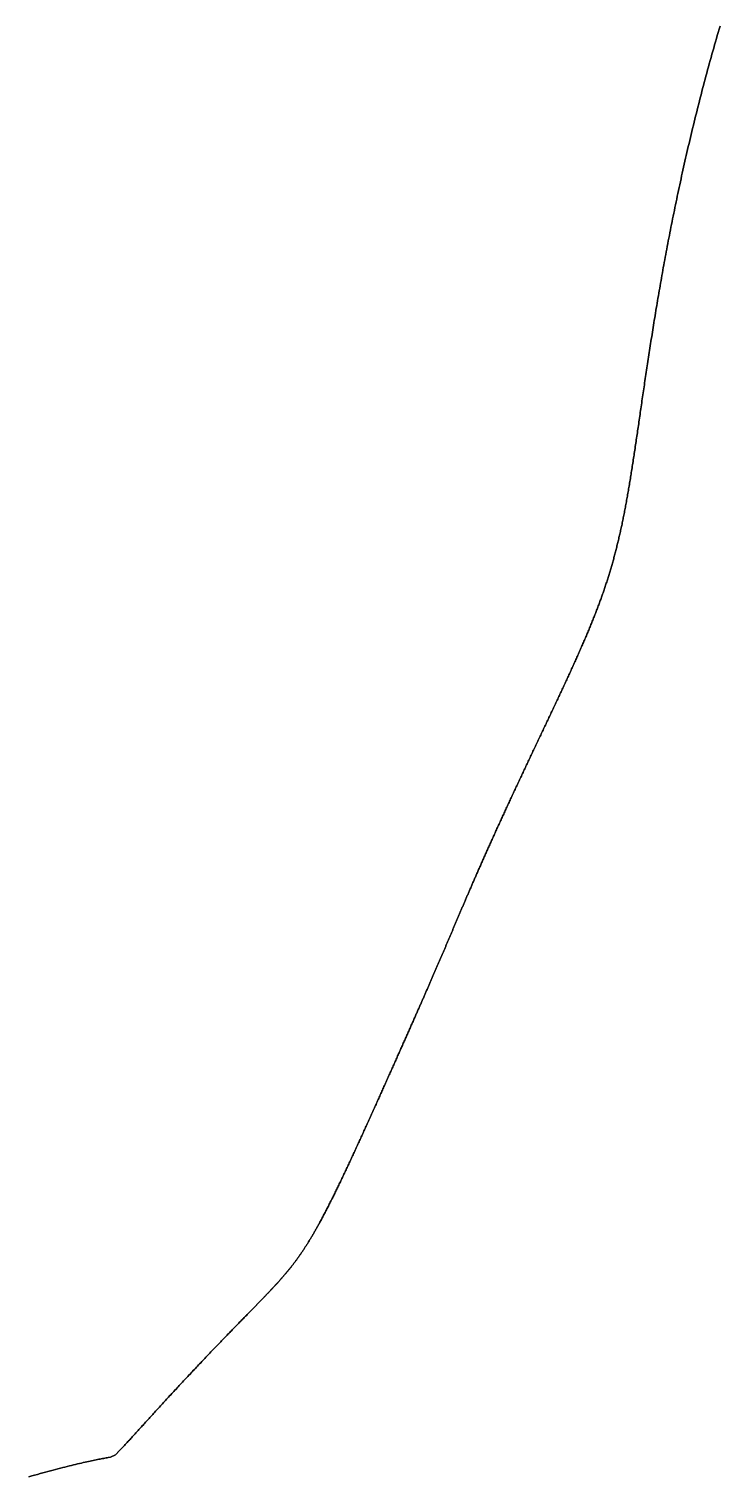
# Model space of a CAD drawing. Header units: inches. Extents: x 130170 to 284068, y 377793 to 804530.
# Drawn here: x 249761.3 to 249802, y 750362.9 to 750448.1 of the extents above; entities that cross this region are included whole.
import ezdxf

# ---------------------------------------------------------------- set-up
doc = ezdxf.new("R2010")
doc.units = ezdxf.units.IN
doc.header["$MEASUREMENT"] = 0
doc.layers.add('muni_il', color=7, linetype='Continuous')

msp = doc.modelspace()

# ---------------------------------------------------------------- linework, layer by layer
at = {"layer": 'muni_il'}
for points in [[(249801.974, 750448.23), (249801.919, 750448.045), (249801.865, 750447.859), (249801.811, 750447.674), (249801.758, 750447.489), (249801.704, 750447.304), (249801.652, 750447.119), (249801.599, 750446.935), (249801.547, 750446.75), (249801.495, 750446.566), (249801.444, 750446.382), (249801.393, 750446.197), (249801.342, 750446.014), (249801.292, 750445.83), (249801.242, 750445.647), (249801.192, 750445.463), (249801.143, 750445.28), (249801.094, 750445.097), (249801.046, 750444.915), (249800.997, 750444.732), (249800.95, 750444.55), (249800.902, 750444.368), (249800.855, 750444.187), (249800.808, 750444.005), (249800.762, 750443.824), (249800.716, 750443.643), (249800.67, 750443.463), (249800.625, 750443.282), (249800.579, 750443.102), (249800.535, 750442.923), (249800.491, 750442.743), (249800.447, 750442.564), (249800.403, 750442.386), (249800.36, 750442.207), (249800.317, 750442.029), (249800.274, 750441.852), (249800.232, 750441.674), (249800.19, 750441.497), (249800.148, 750441.321), (249800.107, 750441.144), (249800.066, 750440.968), (249800.026, 750440.793), (249799.985, 750440.618), (249799.946, 750440.443), (249799.906, 750440.269), (249799.867, 750440.095), (249799.828, 750439.922), (249799.789, 750439.749), (249799.751, 750439.576), (249799.713, 750439.404), (249799.676, 750439.232), (249799.638, 750439.061), (249799.601, 750438.891), (249799.565, 750438.72), (249799.529, 750438.55), (249799.493, 750438.381), (249799.457, 750438.212), (249799.422, 750438.044), (249799.387, 750437.876), (249799.352, 750437.709), (249799.318, 750437.542), (249799.284, 750437.375), (249799.25, 750437.21), (249799.216, 750437.044), (249799.183, 750436.879), (249799.15, 750436.715), (249799.118, 750436.551), (249799.086, 750436.388), (249799.054, 750436.225), (249799.022, 750436.063), (249798.991, 750435.902), (249798.959, 750435.741), (249798.929, 750435.58), (249798.898, 750435.42), (249798.868, 750435.261), (249798.838, 750435.102), (249798.808, 750434.944), (249798.779, 750434.787), (249798.75, 750434.63), (249798.721, 750434.473), (249798.692, 750434.318), (249798.664, 750434.162), (249798.636, 750434.008), (249798.608, 750433.854), (249798.581, 750433.701), (249798.554, 750433.548), (249798.526, 750433.396), (249798.5, 750433.244), (249798.473, 750433.093), (249798.447, 750432.943), (249798.421, 750432.794), (249798.395, 750432.645), (249798.37, 750432.496), (249798.345, 750432.349), (249798.32, 750432.202), (249798.295, 750432.055), (249798.27, 750431.91), (249798.246, 750431.765), (249798.222, 750431.62), (249798.198, 750431.476), (249798.174, 750431.333), (249798.151, 750431.191), (249798.128, 750431.049), (249798.105, 750430.908), (249798.082, 750430.767), (249798.059, 750430.627), (249798.037, 750430.488), (249798.015, 750430.35), (249797.993, 750430.212), (249797.971, 750430.075), (249797.95, 750429.939), (249797.928, 750429.803), (249797.907, 750429.668), (249797.886, 750429.533), (249797.865, 750429.399), (249797.845, 750429.266), (249797.824, 750429.134), (249797.804, 750429.002), (249797.784, 750428.871), (249797.764, 750428.741), (249797.744, 750428.611), (249797.724, 750428.482), (249797.705, 750428.354), (249797.686, 750428.226), (249797.667, 750428.1), (249797.648, 750427.973), (249797.629, 750427.848), (249797.61, 750427.723), (249797.592, 750427.599), (249797.574, 750427.475), (249797.555, 750427.352), (249797.537, 750427.23), (249797.519, 750427.109), (249797.502, 750426.988), (249797.484, 750426.867), (249797.466, 750426.748), (249797.449, 750426.629), (249797.432, 750426.511), (249797.414, 750426.394), (249797.397, 750426.277), (249797.38, 750426.161), (249797.364, 750426.045), (249797.347, 750425.93), (249797.33, 750425.816), (249797.314, 750425.703), (249797.297, 750425.59), (249797.281, 750425.478), (249797.265, 750425.366), (249797.249, 750425.255), (249797.233, 750425.145), (249797.217, 750425.036), (249797.201, 750424.927), (249797.185, 750424.818), (249797.17, 750424.711), (249797.154, 750424.604), (249797.138, 750424.498), (249797.123, 750424.392), (249797.108, 750424.287), (249797.092, 750424.182), (249797.077, 750424.078), (249797.062, 750423.975), (249797.047, 750423.873), (249797.032, 750423.771), (249797.016, 750423.669), (249797.002, 750423.568), (249796.986, 750423.468), (249796.972, 750423.369), (249796.957, 750423.27), (249796.942, 750423.171), (249796.927, 750423.073), (249796.912, 750422.976), (249796.898, 750422.88), (249796.883, 750422.784), (249796.869, 750422.688), (249796.854, 750422.593), (249796.839, 750422.499), (249796.825, 750422.405), (249796.81, 750422.312), (249796.796, 750422.219), (249796.781, 750422.127), (249796.767, 750422.035), (249796.752, 750421.944), (249796.738, 750421.854), (249796.723, 750421.764), (249796.709, 750421.674), (249796.695, 750421.585), (249796.68, 750421.497), (249796.666, 750421.409), (249796.651, 750421.322), (249796.637, 750421.235), (249796.622, 750421.148), (249796.608, 750421.062), (249796.593, 750420.977), (249796.579, 750420.892), (249796.564, 750420.808), (249796.55, 750420.724), (249796.535, 750420.64), (249796.52, 750420.557), (249796.506, 750420.474), (249796.491, 750420.392), (249796.476, 750420.311), (249796.462, 750420.229), (249796.447, 750420.148), (249796.432, 750420.068), (249796.417, 750419.988), (249796.402, 750419.909), (249796.387, 750419.829), (249796.372, 750419.751), (249796.357, 750419.672), (249796.342, 750419.595), (249796.327, 750419.517), (249796.312, 750419.44), (249796.297, 750419.363), (249796.281, 750419.287), (249796.266, 750419.211), (249796.251, 750419.135), (249796.235, 750419.06), (249796.22, 750418.985), (249796.204, 750418.91), (249796.188, 750418.836), (249796.172, 750418.762), (249796.157, 750418.688), (249796.141, 750418.615), (249796.125, 750418.542), (249796.109, 750418.47), (249796.093, 750418.397), (249796.076, 750418.325), (249796.06, 750418.254), (249796.044, 750418.182), (249796.027, 750418.111), (249796.011, 750418.04), (249795.994, 750417.97), (249795.977, 750417.899), (249795.96, 750417.829), (249795.943, 750417.759), (249795.926, 750417.69), (249795.909, 750417.621), (249795.892, 750417.552), (249795.875, 750417.483), (249795.857, 750417.414), (249795.84, 750417.346), (249795.822, 750417.278), (249795.804, 750417.209), (249795.787, 750417.142), (249795.769, 750417.074), (249795.751, 750417.007), (249795.732, 750416.94), (249795.714, 750416.873), (249795.696, 750416.806), (249795.677, 750416.739), (249795.659, 750416.673), (249795.64, 750416.606), (249795.621, 750416.54), (249795.602, 750416.474), (249795.583, 750416.408), (249795.564, 750416.343), (249795.544, 750416.277), (249795.525, 750416.212), (249795.505, 750416.146), (249795.486, 750416.081), (249795.466, 750416.016), (249795.446, 750415.951), (249795.426, 750415.886), (249795.406, 750415.821), (249795.385, 750415.756), (249795.365, 750415.692), (249795.344, 750415.627), (249795.323, 750415.563), (249795.302, 750415.498), (249795.281, 750415.434), (249795.26, 750415.37), (249795.239, 750415.305), (249795.218, 750415.241), (249795.196, 750415.177), (249795.174, 750415.113), (249795.152, 750415.049), (249795.13, 750414.985), (249795.108, 750414.921), (249795.086, 750414.857), (249795.064, 750414.793), (249795.041, 750414.729), (249795.018, 750414.665), (249794.996, 750414.601), (249794.973, 750414.537), (249794.95, 750414.473), (249794.926, 750414.409), (249794.903, 750414.346), (249794.879, 750414.282), (249794.856, 750414.218), (249794.832, 750414.154), (249794.808, 750414.09), (249794.784, 750414.026), (249794.759, 750413.962), (249794.735, 750413.897), (249794.71, 750413.833), (249794.686, 750413.769), (249794.661, 750413.705), (249794.636, 750413.641), (249794.611, 750413.576), (249794.585, 750413.512), (249794.56, 750413.447), (249794.534, 750413.383), (249794.509, 750413.318), (249794.483, 750413.253), (249794.457, 750413.189), (249794.43, 750413.124), (249794.404, 750413.059), (249794.378, 750412.994), (249794.351, 750412.929), (249794.324, 750412.864), (249794.298, 750412.799), (249794.27, 750412.733), (249794.243, 750412.668), (249794.216, 750412.603), (249794.189, 750412.537), (249794.161, 750412.471), (249794.133, 750412.405), (249794.105, 750412.34), (249794.077, 750412.274), (249794.049, 750412.207), (249794.021, 750412.141), (249793.992, 750412.075), (249793.964, 750412.009), (249793.935, 750411.942), (249793.906, 750411.875), (249793.877, 750411.808), (249793.848, 750411.742), (249793.819, 750411.675), (249793.79, 750411.607), (249793.76, 750411.54), (249793.73, 750411.473), (249793.701, 750411.405), (249793.671, 750411.338), (249793.641, 750411.27), (249793.611, 750411.202), (249793.58, 750411.134), (249793.55, 750411.066), (249793.519, 750410.998), (249793.489, 750410.93), (249793.458, 750410.861), (249793.427, 750410.793), (249793.396, 750410.724), (249793.365, 750410.655), (249793.334, 750410.586), (249793.302, 750410.517), (249793.271, 750410.448), (249793.239, 750410.379), (249793.208, 750410.309), (249793.176, 750410.24), (249793.144, 750410.17), (249793.112, 750410.1), (249793.08, 750410.03), (249793.048, 750409.96), (249793.015, 750409.89), (249792.983, 750409.82), (249792.951, 750409.749), (249792.918, 750409.679), (249792.885, 750409.608), (249792.853, 750409.537), (249792.82, 750409.466), (249792.787, 750409.396), (249792.754, 750409.325), (249792.72, 750409.253), (249792.687, 750409.182), (249792.654, 750409.111), (249792.621, 750409.039), (249792.587, 750408.967), (249792.554, 750408.896), (249792.52, 750408.824), (249792.486, 750408.752), (249792.453, 750408.68), (249792.419, 750408.608), (249792.385, 750408.536), (249792.351, 750408.464), (249792.317, 750408.391), (249792.283, 750408.319), (249792.249, 750408.247), (249792.215, 750408.174), (249792.181, 750408.101), (249792.146, 750408.029), (249792.112, 750407.956), (249792.078, 750407.883), (249792.043, 750407.81), (249792.009, 750407.737), (249791.974, 750407.664), (249791.94, 750407.591), (249791.905, 750407.518), (249791.871, 750407.445), (249791.836, 750407.371), (249791.801, 750407.298), (249791.767, 750407.225), (249791.732, 750407.151), (249791.697, 750407.078), (249791.662, 750407.004), (249791.628, 750406.931), (249791.593, 750406.857), (249791.558, 750406.784), (249791.523, 750406.71), (249791.488, 750406.637), (249791.453, 750406.563), (249791.419, 750406.49), (249791.384, 750406.416), (249791.349, 750406.342), (249791.314, 750406.269), (249791.279, 750406.195), (249791.244, 750406.122), (249791.21, 750406.048), (249791.175, 750405.974), (249791.14, 750405.901), (249791.105, 750405.827), (249791.07, 750405.754), (249791.036, 750405.68), (249791.001, 750405.607), (249790.966, 750405.533), (249790.931, 750405.46), (249790.897, 750405.386), (249790.862, 750405.313), (249790.827, 750405.24), (249790.793, 750405.167), (249790.758, 750405.094), (249790.724, 750405.02), (249790.689, 750404.947), (249790.655, 750404.874), (249790.621, 750404.801), (249790.586, 750404.728), (249790.552, 750404.656), (249790.518, 750404.583), (249790.484, 750404.51), (249790.449, 750404.438), (249790.415, 750404.365), (249790.381, 750404.293), (249790.347, 750404.221), (249790.313, 750404.148), (249790.28, 750404.076), (249790.246, 750404.004), (249790.212, 750403.933), (249790.178, 750403.861), (249790.145, 750403.789), (249790.111, 750403.718), (249790.078, 750403.646), (249790.045, 750403.575), (249790.011, 750403.504), (249789.978, 750403.433), (249789.945, 750403.362), (249789.912, 750403.291), (249789.879, 750403.22), (249789.846, 750403.15), (249789.813, 750403.079), (249789.781, 750403.009), (249789.748, 750402.939), (249789.716, 750402.869), (249789.683, 750402.799), (249789.651, 750402.729), (249789.619, 750402.66), (249789.586, 750402.591), (249789.554, 750402.522), (249789.523, 750402.453), (249789.491, 750402.384), (249789.459, 750402.315), (249789.427, 750402.247), (249789.396, 750402.178), (249789.364, 750402.11), (249789.333, 750402.042), (249789.302, 750401.975), (249789.271, 750401.907), (249789.24, 750401.84), (249789.209, 750401.772), (249789.178, 750401.705), (249789.147, 750401.639), (249789.117, 750401.572), (249789.086, 750401.506), (249789.056, 750401.439), (249789.026, 750401.373), (249788.996, 750401.308), (249788.966, 750401.242), (249788.936, 750401.177), (249788.906, 750401.111), (249788.877, 750401.046), (249788.847, 750400.981), (249788.818, 750400.917), (249788.788, 750400.853), (249788.759, 750400.788), (249788.73, 750400.724), (249788.701, 750400.661), (249788.673, 750400.597), (249788.644, 750400.534), (249788.615, 750400.471), (249788.587, 750400.408), (249788.559, 750400.345), (249788.531, 750400.283), (249788.502, 750400.221), (249788.475, 750400.159), (249788.447, 750400.097), (249788.419, 750400.035), (249788.392, 750399.974), (249788.364, 750399.913), (249788.337, 750399.852), (249788.31, 750399.791), (249788.283, 750399.731), (249788.256, 750399.671), (249788.229, 750399.611), (249788.202, 750399.551), (249788.176, 750399.491), (249788.149, 750399.432), (249788.123, 750399.373), (249788.097, 750399.314), (249788.071, 750399.256), (249788.045, 750399.197), (249788.019, 750399.139), (249787.993, 750399.081), (249787.968, 750399.023), (249787.942, 750398.966), (249787.917, 750398.908), (249787.892, 750398.851), (249787.867, 750398.795), (249787.842, 750398.738), (249787.817, 750398.682), (249787.792, 750398.625), (249787.767, 750398.569), (249787.743, 750398.514), (249787.719, 750398.458), (249787.694, 750398.403), (249787.67, 750398.348), (249787.646, 750398.293), (249787.622, 750398.238), (249787.598, 750398.184), (249787.575, 750398.129), (249787.551, 750398.075), (249787.528, 750398.022), (249787.504, 750397.968), (249787.481, 750397.915), (249787.458, 750397.861), (249787.435, 750397.808), (249787.412, 750397.755), (249787.389, 750397.703), (249787.366, 750397.65), (249787.343, 750397.598), (249787.321, 750397.546), (249787.298, 750397.494), (249787.276, 750397.443), (249787.254, 750397.391), (249787.232, 750397.34), (249787.21, 750397.289), (249787.188, 750397.238), (249787.166, 750397.187), (249787.144, 750397.137), (249787.122, 750397.087), (249787.101, 750397.036), (249787.079, 750396.986), (249787.058, 750396.937), (249787.037, 750396.887), (249787.015, 750396.838), (249786.994, 750396.788), (249786.973, 750396.739), (249786.952, 750396.69), (249786.931, 750396.641), (249786.91, 750396.593), (249786.89, 750396.544), (249786.869, 750396.496), (249786.848, 750396.448), (249786.828, 750396.4), (249786.807, 750396.352), (249786.787, 750396.304), (249786.767, 750396.256), (249786.747, 750396.209), (249786.726, 750396.162), (249786.706, 750396.114), (249786.686, 750396.067), (249786.666, 750396.02), (249786.646, 750395.974), (249786.626, 750395.927), (249786.607, 750395.88), (249786.587, 750395.834), (249786.567, 750395.788), (249786.548, 750395.741), (249786.528, 750395.695), (249786.508, 750395.65), (249786.489, 750395.604), (249786.469, 750395.558), (249786.45, 750395.512), (249786.431, 750395.467), (249786.411, 750395.421), (249786.392, 750395.376), (249786.373, 750395.33), (249786.354, 750395.285), (249786.335, 750395.24), (249786.315, 750395.195), (249786.296, 750395.15), (249786.277, 750395.105), (249786.258, 750395.061), (249786.239, 750395.016), (249786.22, 750394.971), (249786.202, 750394.927), (249786.183, 750394.882), (249786.164, 750394.838), (249786.145, 750394.793), (249786.126, 750394.749), (249786.107, 750394.705), (249786.089, 750394.66), (249786.07, 750394.616), (249786.051, 750394.572), (249786.032, 750394.528), (249786.014, 750394.484), (249785.995, 750394.44), (249785.976, 750394.396), (249785.957, 750394.352), (249785.939, 750394.308), (249785.92, 750394.264), (249785.901, 750394.22), (249785.883, 750394.176), (249785.864, 750394.132), (249785.845, 750394.088), (249785.827, 750394.044), (249785.808, 750394), (249785.789, 750393.956), (249785.77, 750393.913), (249785.752, 750393.869), (249785.733, 750393.825), (249785.714, 750393.781), (249785.696, 750393.737), (249785.677, 750393.693), (249785.658, 750393.649), (249785.639, 750393.605), (249785.62, 750393.561), (249785.601, 750393.517), (249785.583, 750393.473), (249785.564, 750393.429), (249785.545, 750393.385), (249785.526, 750393.34), (249785.507, 750393.296), (249785.488, 750393.252), (249785.469, 750393.207), (249785.45, 750393.163), (249785.431, 750393.119), (249785.412, 750393.074), (249785.392, 750393.03), (249785.373, 750392.985), (249785.354, 750392.94), (249785.334, 750392.895), (249785.315, 750392.85), (249785.296, 750392.805), (249785.276, 750392.76), (249785.257, 750392.715), (249785.237, 750392.67), (249785.218, 750392.625), (249785.198, 750392.579), (249785.179, 750392.534), (249785.159, 750392.488), (249785.139, 750392.443), (249785.119, 750392.397), (249785.099, 750392.351), (249785.079, 750392.305), (249785.059, 750392.259), (249785.039, 750392.212), (249785.019, 750392.166), (249784.999, 750392.119), (249784.979, 750392.073), (249784.958, 750392.026), (249784.938, 750391.979), (249784.917, 750391.932), (249784.897, 750391.885), (249784.876, 750391.837), (249784.855, 750391.79), (249784.835, 750391.742), (249784.814, 750391.694), (249784.793, 750391.647), (249784.772, 750391.599), (249784.751, 750391.55), (249784.73, 750391.502), (249784.708, 750391.453), (249784.687, 750391.405), (249784.666, 750391.356), (249784.644, 750391.307), (249784.622, 750391.257), (249784.601, 750391.208), (249784.579, 750391.158), (249784.557, 750391.109), (249784.535, 750391.058), (249784.513, 750391.008), (249784.491, 750390.958), (249784.469, 750390.908), (249784.446, 750390.857), (249784.424, 750390.806), (249784.402, 750390.755), (249784.379, 750390.703), (249784.356, 750390.652), (249784.334, 750390.6), (249784.311, 750390.548), (249784.288, 750390.496), (249784.264, 750390.444), (249784.241, 750390.391), (249784.218, 750390.338), (249784.195, 750390.285), (249784.171, 750390.232), (249784.148, 750390.179), (249784.124, 750390.125), (249784.1, 750390.071), (249784.076, 750390.017), (249784.052, 750389.963), (249784.028, 750389.908), (249784.004, 750389.853), (249783.979, 750389.798), (249783.955, 750389.743), (249783.93, 750389.688), (249783.906, 750389.632), (249783.881, 750389.576), (249783.856, 750389.52), (249783.831, 750389.463), (249783.806, 750389.407), (249783.781, 750389.35), (249783.755, 750389.293), (249783.73, 750389.235), (249783.704, 750389.178), (249783.679, 750389.12), (249783.653, 750389.062), (249783.627, 750389.003), (249783.601, 750388.945), (249783.575, 750388.886), (249783.548, 750388.827), (249783.522, 750388.768), (249783.496, 750388.708), (249783.469, 750388.648), (249783.442, 750388.589), (249783.416, 750388.528), (249783.389, 750388.468), (249783.362, 750388.407), (249783.335, 750388.346), (249783.307, 750388.285), (249783.28, 750388.223), (249783.253, 750388.162), (249783.225, 750388.1), (249783.197, 750388.038), (249783.169, 750387.975), (249783.142, 750387.913), (249783.114, 750387.85), (249783.086, 750387.787), (249783.057, 750387.723), (249783.029, 750387.66), (249783.001, 750387.596), (249782.972, 750387.532), (249782.944, 750387.468), (249782.915, 750387.403), (249782.886, 750387.339), (249782.857, 750387.274), (249782.828, 750387.209), (249782.799, 750387.143), (249782.77, 750387.078), (249782.74, 750387.012), (249782.711, 750386.946), (249782.681, 750386.88), (249782.652, 750386.814), (249782.622, 750386.747), (249782.592, 750386.681), (249782.562, 750386.614), (249782.532, 750386.547), (249782.502, 750386.479), (249782.472, 750386.412), (249782.442, 750386.344), (249782.412, 750386.276), (249782.381, 750386.208), (249782.351, 750386.14), (249782.32, 750386.072), (249782.29, 750386.003), (249782.259, 750385.935), (249782.228, 750385.866), (249782.197, 750385.797), (249782.166, 750385.728), (249782.135, 750385.659), (249782.104, 750385.589), (249782.073, 750385.52), (249782.042, 750385.45), (249782.011, 750385.38), (249781.979, 750385.31), (249781.948, 750385.24), (249781.917, 750385.17), (249781.885, 750385.1), (249781.853, 750385.03), (249781.822, 750384.959), (249781.79, 750384.889), (249781.758, 750384.818), (249781.727, 750384.747), (249781.695, 750384.677), (249781.663, 750384.606), (249781.631, 750384.535), (249781.599, 750384.464), (249781.567, 750384.393), (249781.535, 750384.322), (249781.503, 750384.251), (249781.471, 750384.18), (249781.439, 750384.108), (249781.407, 750384.037), (249781.375, 750383.966), (249781.343, 750383.895), (249781.31, 750383.824), (249781.278, 750383.752), (249781.246, 750383.681), (249781.214, 750383.61), (249781.181, 750383.539), (249781.149, 750383.467), (249781.117, 750383.396), (249781.085, 750383.325), (249781.052, 750383.254), (249781.02, 750383.183), (249780.988, 750383.112), (249780.956, 750383.041), (249780.923, 750382.97), (249780.891, 750382.899), (249780.859, 750382.829), (249780.827, 750382.758), (249780.794, 750382.687), (249780.762, 750382.617), (249780.73, 750382.546), (249780.698, 750382.476), (249780.666, 750382.406), (249780.633, 750382.336), (249780.601, 750382.266), (249780.569, 750382.196), (249780.537, 750382.126), (249780.505, 750382.057), (249780.473, 750381.987), (249780.441, 750381.918), (249780.409, 750381.849), (249780.377, 750381.78), (249780.346, 750381.711), (249780.314, 750381.643), (249780.282, 750381.574), (249780.25, 750381.506), (249780.219, 750381.438), (249780.187, 750381.37), (249780.156, 750381.303), (249780.124, 750381.235), (249780.093, 750381.168), (249780.061, 750381.101), (249780.03, 750381.034), (249779.999, 750380.967), (249779.967, 750380.901), (249779.936, 750380.835), (249779.905, 750380.769), (249779.874, 750380.704), (249779.843, 750380.638), (249779.812, 750380.573), (249779.782, 750380.508), (249779.751, 750380.444), (249779.72, 750380.379), (249779.69, 750380.315), (249779.659, 750380.252), (249779.629, 750380.188), (249779.598, 750380.125), (249779.568, 750380.062), (249779.538, 750380), (249779.508, 750379.937), (249779.478, 750379.875), (249779.448, 750379.814), (249779.418, 750379.752), (249779.388, 750379.691), (249779.358, 750379.63), (249779.329, 750379.57), (249779.299, 750379.51), (249779.27, 750379.45), (249779.24, 750379.391), (249779.211, 750379.332), (249779.182, 750379.273), (249779.153, 750379.214), (249779.124, 750379.156), (249779.095, 750379.098), (249779.066, 750379.041), (249779.038, 750378.984), (249779.009, 750378.927), (249778.98, 750378.871), (249778.952, 750378.815), (249778.924, 750378.759), (249778.895, 750378.704), (249778.867, 750378.649), (249778.839, 750378.594), (249778.811, 750378.54), (249778.783, 750378.486), (249778.756, 750378.433), (249778.728, 750378.379), (249778.7, 750378.327), (249778.673, 750378.274), (249778.645, 750378.222), (249778.618, 750378.17), (249778.591, 750378.119), (249778.564, 750378.068), (249778.537, 750378.018), (249778.51, 750377.967), (249778.483, 750377.917), (249778.456, 750377.868), (249778.429, 750377.819), (249778.403, 750377.77), (249778.376, 750377.721), (249778.35, 750377.673), (249778.324, 750377.626), (249778.297, 750377.578), (249778.271, 750377.531), (249778.245, 750377.485), (249778.219, 750377.438), (249778.193, 750377.392), (249778.167, 750377.347), (249778.141, 750377.302), (249778.116, 750377.257), (249778.09, 750377.212), (249778.065, 750377.168), (249778.039, 750377.124), (249778.014, 750377.081), (249777.989, 750377.037), (249777.963, 750376.994), (249777.938, 750376.952), (249777.913, 750376.91), (249777.888, 750376.868), (249777.863, 750376.826), (249777.838, 750376.785), (249777.813, 750376.744), (249777.788, 750376.704), (249777.764, 750376.663), (249777.739, 750376.623), (249777.714, 750376.584), (249777.69, 750376.544), (249777.665, 750376.505), (249777.641, 750376.467), (249777.616, 750376.428), (249777.592, 750376.39), (249777.568, 750376.352), (249777.543, 750376.315), (249777.519, 750376.277), (249777.495, 750376.24), (249777.471, 750376.203), (249777.447, 750376.167), (249777.422, 750376.131), (249777.398, 750376.095), (249777.374, 750376.059), (249777.35, 750376.023), (249777.326, 750375.988), (249777.302, 750375.953), (249777.278, 750375.918), (249777.254, 750375.884), (249777.23, 750375.85), (249777.207, 750375.815), (249777.183, 750375.782), (249777.159, 750375.748), (249777.135, 750375.714), (249777.111, 750375.681), (249777.087, 750375.648), (249777.063, 750375.615), (249777.039, 750375.583), (249777.015, 750375.55), (249776.991, 750375.518), (249776.968, 750375.486), (249776.944, 750375.454), (249776.92, 750375.422), (249776.896, 750375.39), (249776.872, 750375.359), (249776.848, 750375.327), (249776.824, 750375.296), (249776.799, 750375.265), (249776.775, 750375.234), (249776.751, 750375.203), (249776.727, 750375.173), (249776.703, 750375.142), (249776.678, 750375.112), (249776.654, 750375.081), (249776.63, 750375.051), (249776.605, 750375.021), (249776.581, 750374.991), (249776.556, 750374.961), (249776.532, 750374.931), (249776.507, 750374.901), (249776.482, 750374.871), (249776.457, 750374.841), (249776.432, 750374.812), (249776.407, 750374.782), (249776.382, 750374.752), (249776.357, 750374.723), (249776.332, 750374.693), (249776.307, 750374.664), (249776.281, 750374.634), (249776.256, 750374.605), (249776.23, 750374.575), (249776.204, 750374.546), (249776.178, 750374.516), (249776.152, 750374.487), (249776.126, 750374.457), (249776.1, 750374.428), (249776.074, 750374.398), (249776.047, 750374.368), (249776.02, 750374.339), (249775.994, 750374.309), (249775.967, 750374.279), (249775.94, 750374.249), (249775.912, 750374.219), (249775.885, 750374.189), (249775.857, 750374.159), (249775.83, 750374.129), (249775.802, 750374.099), (249775.774, 750374.068), (249775.746, 750374.038), (249775.717, 750374.008), (249775.689, 750373.977), (249775.66, 750373.946), (249775.631, 750373.915), (249775.602, 750373.884), (249775.572, 750373.853), (249775.543, 750373.821), (249775.513, 750373.79), (249775.483, 750373.758), (249775.453, 750373.726), (249775.423, 750373.694), (249775.392, 750373.662), (249775.361, 750373.63), (249775.33, 750373.597), (249775.298, 750373.564), (249775.267, 750373.531), (249775.235, 750373.498), (249775.203, 750373.464), (249775.171, 750373.431), (249775.138, 750373.397), (249775.105, 750373.363), (249775.072, 750373.328), (249775.038, 750373.293), (249775.004, 750373.258), (249774.97, 750373.223), (249774.936, 750373.188), (249774.901, 750373.152), (249774.866, 750373.116), (249774.831, 750373.08), (249774.795, 750373.043), (249774.759, 750373.006), (249774.723, 750372.969), (249774.687, 750372.931), (249774.65, 750372.893), (249774.612, 750372.855), (249774.575, 750372.816), (249774.537, 750372.777), (249774.499, 750372.738), (249774.46, 750372.698), (249774.421, 750372.658), (249774.382, 750372.618), (249774.342, 750372.577), (249774.302, 750372.536), (249774.261, 750372.495), (249774.221, 750372.453), (249774.179, 750372.41), (249774.138, 750372.368), (249774.096, 750372.325), (249774.053, 750372.281), (249774.01, 750372.237), (249773.967, 750372.193), (249773.924, 750372.148), (249773.88, 750372.103), (249773.835, 750372.057), (249773.79, 750372.011), (249773.745, 750371.965), (249773.699, 750371.918), (249773.653, 750371.87), (249773.607, 750371.823), (249773.56, 750371.774), (249773.513, 750371.725), (249773.465, 750371.676), (249773.417, 750371.626), (249773.368, 750371.576), (249773.319, 750371.526), (249773.269, 750371.475), (249773.219, 750371.423), (249773.169, 750371.371), (249773.118, 750371.319), (249773.067, 750371.266), (249773.015, 750371.212), (249772.963, 750371.158), (249772.911, 750371.104), (249772.858, 750371.049), (249772.805, 750370.994), (249772.751, 750370.938), (249772.697, 750370.882), (249772.642, 750370.825), (249772.587, 750370.768), (249772.532, 750370.711), (249772.476, 750370.652), (249772.42, 750370.594), (249772.363, 750370.535), (249772.306, 750370.476), (249772.249, 750370.416), (249772.191, 750370.356), (249772.133, 750370.295), (249772.075, 750370.234), (249772.016, 750370.172), (249771.957, 750370.11), (249771.898, 750370.048), (249771.838, 750369.985), (249771.778, 750369.922), (249771.717, 750369.859), (249771.657, 750369.795), (249771.596, 750369.731), (249771.535, 750369.666), (249771.473, 750369.602), (249771.411, 750369.536), (249771.349, 750369.471), (249771.287, 750369.405), (249771.225, 750369.339), (249771.162, 750369.273), (249771.099, 750369.207), (249771.037, 750369.14), (249770.973, 750369.073), (249770.91, 750369.006), (249770.847, 750368.939), (249770.783, 750368.871), (249770.72, 750368.804), (249770.656, 750368.736), (249770.593, 750368.668), (249770.529, 750368.6), (249770.465, 750368.532), (249770.402, 750368.464), (249770.338, 750368.396), (249770.274, 750368.328), (249770.211, 750368.259), (249770.147, 750368.191), (249770.084, 750368.123), (249770.02, 750368.055), (249769.957, 750367.987), (249769.894, 750367.919), (249769.831, 750367.852), (249769.769, 750367.784), (249769.706, 750367.717), (249769.644, 750367.65), (249769.582, 750367.583), (249769.52, 750367.516), (249769.459, 750367.449), (249769.398, 750367.383), (249769.337, 750367.317), (249769.277, 750367.252), (249769.217, 750367.187), (249769.157, 750367.122), (249769.098, 750367.057), (249769.039, 750366.993), (249768.981, 750366.929), (249768.923, 750366.866), (249768.865, 750366.803), (249768.808, 750366.741), (249768.752, 750366.679), (249768.696, 750366.617), (249768.64, 750366.557), (249768.585, 750366.496), (249768.53, 750366.436), (249768.476, 750366.377), (249768.423, 750366.318), (249768.37, 750366.26), (249768.318, 750366.202), (249768.266, 750366.145), (249768.214, 750366.088), (249768.164, 750366.032), (249768.114, 750365.977), (249768.064, 750365.922), (249768.015, 750365.868), (249767.966, 750365.814), (249767.918, 750365.761), (249767.87, 750365.708), (249767.823, 750365.656), (249767.777, 750365.605), (249767.731, 750365.554), (249767.685, 750365.504), (249767.64, 750365.454), (249767.595, 750365.404), (249767.551, 750365.355), (249767.507, 750365.307), (249767.464, 750365.259), (249767.421, 750365.212), (249767.378, 750365.165), (249767.336, 750365.118), (249767.294, 750365.072), (249767.252, 750365.027), (249767.211, 750364.981), (249767.17, 750364.936), (249767.129, 750364.892), (249767.088, 750364.848), (249767.048, 750364.804), (249767.008, 750364.76), (249766.968, 750364.717), (249766.928, 750364.674), (249766.888, 750364.632), (249766.849, 750364.59), (249766.81, 750364.548), (249766.771, 750364.507), (249766.732, 750364.466), (249766.694, 750364.425), (249766.656, 750364.385), (249766.618, 750364.346), (249766.581, 750364.307), (249766.543, 750364.269), (249766.507, 750364.231), (249766.471, 750364.194), (249766.435, 750364.158), (249766.4, 750364.123), (249766.097, 750363.981), (249765.969, 750363.958), (249765.904, 750363.946), (249765.839, 750363.934), (249765.772, 750363.921), (249765.704, 750363.908), (249765.634, 750363.895), (249765.562, 750363.881), (249765.488, 750363.866), (249765.412, 750363.851), (249765.333, 750363.835), (249765.252, 750363.819), (249765.168, 750363.801), (249765.082, 750363.783), (249764.992, 750363.764), (249764.9, 750363.744), (249764.804, 750363.723), (249764.706, 750363.702), (249764.604, 750363.679), (249764.5, 750363.655), (249764.392, 750363.631), (249764.281, 750363.605), (249764.168, 750363.578), (249764.051, 750363.55), (249763.931, 750363.522), (249763.808, 750363.492), (249763.683, 750363.461), (249763.554, 750363.43), (249763.422, 750363.397), (249763.288, 750363.363), (249763.151, 750363.328), (249763.011, 750363.292), (249762.868, 750363.255), (249762.722, 750363.217), (249762.574, 750363.178), (249762.424, 750363.138), (249762.271, 750363.097), (249762.115, 750363.054), (249761.957, 750363.011), (249761.797, 750362.967), (249761.635, 750362.922), (249761.47, 750362.875), (249761.303, 750362.828)], [(249761.303, 750362.828), (249761.47, 750362.875), (249761.635, 750362.922), (249761.797, 750362.967), (249761.957, 750363.011), (249762.115, 750363.054), (249762.271, 750363.097), (249762.424, 750363.138), (249762.574, 750363.178), (249762.722, 750363.217), (249762.868, 750363.255), (249763.011, 750363.292), (249763.151, 750363.328), (249763.288, 750363.363), (249763.422, 750363.397), (249763.554, 750363.43), (249763.683, 750363.461), (249763.808, 750363.492), (249763.931, 750363.522), (249764.051, 750363.55), (249764.168, 750363.578), (249764.281, 750363.605), (249764.392, 750363.631), (249764.5, 750363.655), (249764.604, 750363.679), (249764.706, 750363.702), (249764.804, 750363.723), (249764.9, 750363.744), (249764.992, 750363.764), (249765.082, 750363.783), (249765.168, 750363.801), (249765.252, 750363.819), (249765.333, 750363.835), (249765.412, 750363.851), (249765.488, 750363.866), (249765.562, 750363.881), (249765.634, 750363.895), (249765.704, 750363.908), (249765.772, 750363.921), (249765.839, 750363.934), (249765.904, 750363.946), (249765.969, 750363.958), (249766.097, 750363.981), (249766.4, 750364.123), (249766.435, 750364.158), (249766.471, 750364.194), (249766.507, 750364.231), (249766.543, 750364.269), (249766.581, 750364.307), (249766.618, 750364.346), (249766.656, 750364.385), (249766.694, 750364.425), (249766.732, 750364.466), (249766.771, 750364.507), (249766.81, 750364.548), (249766.849, 750364.59), (249766.888, 750364.632), (249766.928, 750364.674), (249766.968, 750364.717), (249767.008, 750364.76), (249767.048, 750364.804), (249767.088, 750364.848), (249767.129, 750364.892), (249767.17, 750364.936), (249767.211, 750364.981), (249767.252, 750365.027), (249767.294, 750365.072), (249767.336, 750365.118), (249767.378, 750365.165), (249767.421, 750365.212), (249767.464, 750365.259), (249767.507, 750365.307), (249767.551, 750365.355), (249767.595, 750365.404), (249767.64, 750365.454), (249767.685, 750365.504), (249767.731, 750365.554), (249767.777, 750365.605), (249767.823, 750365.656), (249767.87, 750365.708), (249767.918, 750365.761), (249767.966, 750365.814), (249768.015, 750365.868), (249768.064, 750365.922), (249768.114, 750365.977), (249768.164, 750366.032), (249768.214, 750366.088), (249768.266, 750366.145), (249768.318, 750366.202), (249768.37, 750366.26), (249768.423, 750366.318), (249768.476, 750366.377), (249768.53, 750366.436), (249768.585, 750366.496), (249768.64, 750366.557), (249768.696, 750366.617), (249768.752, 750366.679), (249768.808, 750366.741), (249768.865, 750366.803), (249768.923, 750366.866), (249768.981, 750366.929), (249769.039, 750366.993), (249769.098, 750367.057), (249769.157, 750367.122), (249769.217, 750367.187), (249769.277, 750367.252), (249769.337, 750367.317), (249769.398, 750367.383), (249769.459, 750367.449), (249769.52, 750367.516), (249769.582, 750367.583), (249769.644, 750367.65), (249769.706, 750367.717), (249769.769, 750367.784), (249769.831, 750367.852), (249769.894, 750367.919), (249769.957, 750367.987), (249770.02, 750368.055), (249770.084, 750368.123), (249770.147, 750368.191), (249770.211, 750368.259), (249770.274, 750368.328), (249770.338, 750368.396), (249770.402, 750368.464), (249770.465, 750368.532), (249770.529, 750368.6), (249770.593, 750368.668), (249770.656, 750368.736), (249770.72, 750368.804), (249770.783, 750368.871), (249770.847, 750368.939), (249770.91, 750369.006), (249770.973, 750369.073), (249771.037, 750369.14), (249771.099, 750369.207), (249771.162, 750369.273), (249771.225, 750369.339), (249771.287, 750369.405), (249771.349, 750369.471), (249771.411, 750369.536), (249771.473, 750369.602), (249771.535, 750369.666), (249771.596, 750369.731), (249771.657, 750369.795), (249771.717, 750369.859), (249771.778, 750369.922), (249771.838, 750369.985), (249771.898, 750370.048), (249771.957, 750370.11), (249772.016, 750370.172), (249772.075, 750370.234), (249772.133, 750370.295), (249772.191, 750370.356), (249772.249, 750370.416), (249772.306, 750370.476), (249772.363, 750370.535), (249772.42, 750370.594), (249772.476, 750370.652), (249772.532, 750370.711), (249772.587, 750370.768), (249772.642, 750370.825), (249772.697, 750370.882), (249772.751, 750370.938), (249772.805, 750370.994), (249772.858, 750371.049), (249772.911, 750371.104), (249772.963, 750371.158), (249773.015, 750371.212), (249773.067, 750371.266), (249773.118, 750371.319), (249773.169, 750371.371), (249773.219, 750371.423), (249773.269, 750371.475), (249773.319, 750371.526), (249773.368, 750371.576), (249773.417, 750371.626), (249773.465, 750371.676), (249773.513, 750371.725), (249773.56, 750371.774), (249773.607, 750371.823), (249773.653, 750371.87), (249773.699, 750371.918), (249773.745, 750371.965), (249773.79, 750372.011), (249773.835, 750372.057), (249773.88, 750372.103), (249773.924, 750372.148), (249773.967, 750372.193), (249774.01, 750372.237), (249774.053, 750372.281), (249774.096, 750372.325), (249774.138, 750372.368), (249774.179, 750372.41), (249774.221, 750372.453), (249774.261, 750372.495), (249774.302, 750372.536), (249774.342, 750372.577), (249774.382, 750372.618), (249774.421, 750372.658), (249774.46, 750372.698), (249774.499, 750372.738), (249774.537, 750372.777), (249774.575, 750372.816), (249774.612, 750372.855), (249774.65, 750372.893), (249774.687, 750372.931), (249774.723, 750372.969), (249774.759, 750373.006), (249774.795, 750373.043), (249774.831, 750373.08), (249774.866, 750373.116), (249774.901, 750373.152), (249774.936, 750373.188), (249774.97, 750373.223), (249775.004, 750373.258), (249775.038, 750373.293), (249775.072, 750373.328), (249775.105, 750373.363), (249775.138, 750373.397), (249775.171, 750373.431), (249775.203, 750373.464), (249775.235, 750373.498), (249775.267, 750373.531), (249775.298, 750373.564), (249775.33, 750373.597), (249775.361, 750373.63), (249775.392, 750373.662), (249775.423, 750373.694), (249775.453, 750373.726), (249775.483, 750373.758), (249775.513, 750373.79), (249775.543, 750373.821), (249775.572, 750373.853), (249775.602, 750373.884), (249775.631, 750373.915), (249775.66, 750373.946), (249775.689, 750373.977), (249775.717, 750374.008), (249775.746, 750374.038), (249775.774, 750374.068), (249775.802, 750374.099), (249775.83, 750374.129), (249775.857, 750374.159), (249775.885, 750374.189), (249775.912, 750374.219), (249775.94, 750374.249), (249775.967, 750374.279), (249775.994, 750374.309), (249776.02, 750374.339), (249776.047, 750374.368), (249776.074, 750374.398), (249776.1, 750374.428), (249776.126, 750374.457), (249776.152, 750374.487), (249776.178, 750374.516), (249776.204, 750374.546), (249776.23, 750374.575), (249776.256, 750374.605), (249776.281, 750374.634), (249776.307, 750374.664), (249776.332, 750374.693), (249776.357, 750374.723), (249776.382, 750374.752), (249776.407, 750374.782), (249776.432, 750374.812), (249776.457, 750374.841), (249776.482, 750374.871), (249776.507, 750374.901), (249776.532, 750374.931), (249776.556, 750374.961), (249776.581, 750374.991), (249776.605, 750375.021), (249776.63, 750375.051), (249776.654, 750375.081), (249776.678, 750375.112), (249776.703, 750375.142), (249776.727, 750375.173), (249776.751, 750375.203), (249776.775, 750375.234), (249776.799, 750375.265), (249776.824, 750375.296), (249776.848, 750375.327), (249776.872, 750375.359), (249776.896, 750375.39), (249776.92, 750375.422), (249776.944, 750375.454), (249776.968, 750375.486), (249776.991, 750375.518), (249777.015, 750375.55), (249777.039, 750375.583), (249777.063, 750375.615), (249777.087, 750375.648), (249777.111, 750375.681), (249777.135, 750375.714), (249777.159, 750375.748), (249777.183, 750375.782), (249777.207, 750375.815), (249777.23, 750375.85), (249777.254, 750375.884), (249777.278, 750375.918), (249777.302, 750375.953), (249777.326, 750375.988), (249777.35, 750376.023), (249777.374, 750376.059), (249777.398, 750376.095), (249777.422, 750376.131), (249777.447, 750376.167), (249777.471, 750376.203), (249777.495, 750376.24), (249777.519, 750376.277), (249777.543, 750376.315), (249777.568, 750376.352), (249777.592, 750376.39), (249777.616, 750376.428), (249777.641, 750376.467), (249777.665, 750376.505), (249777.69, 750376.544), (249777.714, 750376.584), (249777.739, 750376.623), (249777.764, 750376.663), (249777.788, 750376.704), (249777.813, 750376.744), (249777.838, 750376.785), (249777.863, 750376.826), (249777.888, 750376.868), (249777.913, 750376.91), (249777.938, 750376.952), (249777.963, 750376.994), (249777.989, 750377.037), (249778.014, 750377.081), (249778.039, 750377.124), (249778.065, 750377.168), (249778.09, 750377.212), (249778.116, 750377.257), (249778.141, 750377.302), (249778.167, 750377.347), (249778.193, 750377.392), (249778.219, 750377.438), (249778.245, 750377.485), (249778.271, 750377.531), (249778.297, 750377.578), (249778.324, 750377.626), (249778.35, 750377.673), (249778.376, 750377.721), (249778.403, 750377.77), (249778.429, 750377.819), (249778.456, 750377.868), (249778.483, 750377.917), (249778.51, 750377.967), (249778.537, 750378.018), (249778.564, 750378.068), (249778.591, 750378.119), (249778.618, 750378.17), (249778.645, 750378.222), (249778.673, 750378.274), (249778.7, 750378.327), (249778.728, 750378.379), (249778.756, 750378.433), (249778.783, 750378.486), (249778.811, 750378.54), (249778.839, 750378.594), (249778.867, 750378.649), (249778.895, 750378.704), (249778.924, 750378.759), (249778.952, 750378.815), (249778.98, 750378.871), (249779.009, 750378.927), (249779.038, 750378.984), (249779.066, 750379.041), (249779.095, 750379.098), (249779.124, 750379.156), (249779.153, 750379.214), (249779.182, 750379.273), (249779.211, 750379.332), (249779.24, 750379.391), (249779.27, 750379.45), (249779.299, 750379.51), (249779.329, 750379.57), (249779.358, 750379.63), (249779.388, 750379.691), (249779.418, 750379.752), (249779.448, 750379.814), (249779.478, 750379.875), (249779.508, 750379.937), (249779.538, 750380), (249779.568, 750380.062), (249779.598, 750380.125), (249779.629, 750380.188), (249779.659, 750380.252), (249779.69, 750380.315), (249779.72, 750380.379), (249779.751, 750380.444), (249779.782, 750380.508), (249779.812, 750380.573), (249779.843, 750380.638), (249779.874, 750380.704), (249779.905, 750380.769), (249779.936, 750380.835), (249779.967, 750380.901), (249779.999, 750380.967), (249780.03, 750381.034), (249780.061, 750381.101), (249780.093, 750381.168), (249780.124, 750381.235), (249780.156, 750381.303), (249780.187, 750381.37), (249780.219, 750381.438), (249780.25, 750381.506), (249780.282, 750381.574), (249780.314, 750381.643), (249780.346, 750381.711), (249780.377, 750381.78), (249780.409, 750381.849), (249780.441, 750381.918), (249780.473, 750381.987), (249780.505, 750382.057), (249780.537, 750382.126), (249780.569, 750382.196), (249780.601, 750382.266), (249780.633, 750382.336), (249780.666, 750382.406), (249780.698, 750382.476), (249780.73, 750382.546), (249780.762, 750382.617), (249780.794, 750382.687), (249780.827, 750382.758), (249780.859, 750382.829), (249780.891, 750382.899), (249780.923, 750382.97), (249780.956, 750383.041), (249780.988, 750383.112), (249781.02, 750383.183), (249781.052, 750383.254), (249781.085, 750383.325), (249781.117, 750383.396), (249781.149, 750383.467), (249781.181, 750383.539), (249781.214, 750383.61), (249781.246, 750383.681), (249781.278, 750383.752), (249781.31, 750383.824), (249781.343, 750383.895), (249781.375, 750383.966), (249781.407, 750384.037), (249781.439, 750384.108), (249781.471, 750384.18), (249781.503, 750384.251), (249781.535, 750384.322), (249781.567, 750384.393), (249781.599, 750384.464), (249781.631, 750384.535), (249781.663, 750384.606), (249781.695, 750384.677), (249781.727, 750384.747), (249781.758, 750384.818), (249781.79, 750384.889), (249781.822, 750384.959), (249781.853, 750385.03), (249781.885, 750385.1), (249781.917, 750385.17), (249781.948, 750385.24), (249781.979, 750385.31), (249782.011, 750385.38), (249782.042, 750385.45), (249782.073, 750385.52), (249782.104, 750385.589), (249782.135, 750385.659), (249782.166, 750385.728), (249782.197, 750385.797), (249782.228, 750385.866), (249782.259, 750385.935), (249782.29, 750386.003), (249782.32, 750386.072), (249782.351, 750386.14), (249782.381, 750386.208), (249782.412, 750386.276), (249782.442, 750386.344), (249782.472, 750386.412), (249782.502, 750386.479), (249782.532, 750386.547), (249782.562, 750386.614), (249782.592, 750386.681), (249782.622, 750386.747), (249782.652, 750386.814), (249782.681, 750386.88), (249782.711, 750386.946), (249782.74, 750387.012), (249782.77, 750387.078), (249782.799, 750387.143), (249782.828, 750387.209), (249782.857, 750387.274), (249782.886, 750387.339), (249782.915, 750387.403), (249782.944, 750387.468), (249782.972, 750387.532), (249783.001, 750387.596), (249783.029, 750387.66), (249783.057, 750387.723), (249783.086, 750387.787), (249783.114, 750387.85), (249783.142, 750387.913), (249783.169, 750387.975), (249783.197, 750388.038), (249783.225, 750388.1), (249783.253, 750388.162), (249783.28, 750388.223), (249783.307, 750388.285), (249783.335, 750388.346), (249783.362, 750388.407), (249783.389, 750388.468), (249783.416, 750388.528), (249783.442, 750388.589), (249783.469, 750388.648), (249783.496, 750388.708), (249783.522, 750388.768), (249783.548, 750388.827), (249783.575, 750388.886), (249783.601, 750388.945), (249783.627, 750389.003), (249783.653, 750389.062), (249783.679, 750389.12), (249783.704, 750389.178), (249783.73, 750389.235), (249783.755, 750389.293), (249783.781, 750389.35), (249783.806, 750389.407), (249783.831, 750389.463), (249783.856, 750389.52), (249783.881, 750389.576), (249783.906, 750389.632), (249783.93, 750389.688), (249783.955, 750389.743), (249783.979, 750389.798), (249784.004, 750389.853), (249784.028, 750389.908), (249784.052, 750389.963), (249784.076, 750390.017), (249784.1, 750390.071), (249784.124, 750390.125), (249784.148, 750390.179), (249784.171, 750390.232), (249784.195, 750390.285), (249784.218, 750390.338), (249784.241, 750390.391), (249784.264, 750390.444), (249784.288, 750390.496), (249784.311, 750390.548), (249784.334, 750390.6), (249784.356, 750390.652), (249784.379, 750390.703), (249784.402, 750390.755), (249784.424, 750390.806), (249784.446, 750390.857), (249784.469, 750390.908), (249784.491, 750390.958), (249784.513, 750391.008), (249784.535, 750391.058), (249784.557, 750391.109), (249784.579, 750391.158), (249784.601, 750391.208), (249784.622, 750391.257), (249784.644, 750391.307), (249784.666, 750391.356), (249784.687, 750391.405), (249784.708, 750391.453), (249784.73, 750391.502), (249784.751, 750391.55), (249784.772, 750391.599), (249784.793, 750391.647), (249784.814, 750391.694), (249784.835, 750391.742), (249784.855, 750391.79), (249784.876, 750391.837), (249784.897, 750391.885), (249784.917, 750391.932), (249784.938, 750391.979), (249784.958, 750392.026), (249784.979, 750392.073), (249784.999, 750392.119), (249785.019, 750392.166), (249785.039, 750392.212), (249785.059, 750392.259), (249785.079, 750392.305), (249785.099, 750392.351), (249785.119, 750392.397), (249785.139, 750392.443), (249785.159, 750392.488), (249785.179, 750392.534), (249785.198, 750392.579), (249785.218, 750392.625), (249785.237, 750392.67), (249785.257, 750392.715), (249785.276, 750392.76), (249785.296, 750392.805), (249785.315, 750392.85), (249785.334, 750392.895), (249785.354, 750392.94), (249785.373, 750392.985), (249785.392, 750393.03), (249785.412, 750393.074), (249785.431, 750393.119), (249785.45, 750393.163), (249785.469, 750393.207), (249785.488, 750393.252), (249785.507, 750393.296), (249785.526, 750393.34), (249785.545, 750393.385), (249785.564, 750393.429), (249785.583, 750393.473), (249785.601, 750393.517), (249785.62, 750393.561), (249785.639, 750393.605), (249785.658, 750393.649), (249785.677, 750393.693), (249785.696, 750393.737), (249785.714, 750393.781), (249785.733, 750393.825), (249785.752, 750393.869), (249785.77, 750393.913), (249785.789, 750393.956), (249785.808, 750394), (249785.827, 750394.044), (249785.845, 750394.088), (249785.864, 750394.132), (249785.883, 750394.176), (249785.901, 750394.22), (249785.92, 750394.264), (249785.939, 750394.308), (249785.957, 750394.352), (249785.976, 750394.396), (249785.995, 750394.44), (249786.014, 750394.484), (249786.032, 750394.528), (249786.051, 750394.572), (249786.07, 750394.616), (249786.089, 750394.66), (249786.107, 750394.705), (249786.126, 750394.749), (249786.145, 750394.793), (249786.164, 750394.838), (249786.183, 750394.882), (249786.202, 750394.927), (249786.22, 750394.971), (249786.239, 750395.016), (249786.258, 750395.061), (249786.277, 750395.105), (249786.296, 750395.15), (249786.315, 750395.195), (249786.335, 750395.24), (249786.354, 750395.285), (249786.373, 750395.33), (249786.392, 750395.376), (249786.411, 750395.421), (249786.431, 750395.467), (249786.45, 750395.512), (249786.469, 750395.558), (249786.489, 750395.604), (249786.508, 750395.65), (249786.528, 750395.695), (249786.548, 750395.741), (249786.567, 750395.788), (249786.587, 750395.834), (249786.607, 750395.88), (249786.626, 750395.927), (249786.646, 750395.974), (249786.666, 750396.02), (249786.686, 750396.067), (249786.706, 750396.114), (249786.726, 750396.162), (249786.747, 750396.209), (249786.767, 750396.256), (249786.787, 750396.304), (249786.807, 750396.352), (249786.828, 750396.4), (249786.848, 750396.448), (249786.869, 750396.496), (249786.89, 750396.544), (249786.91, 750396.593), (249786.931, 750396.641), (249786.952, 750396.69), (249786.973, 750396.739), (249786.994, 750396.788), (249787.015, 750396.838), (249787.037, 750396.887), (249787.058, 750396.937), (249787.079, 750396.986), (249787.101, 750397.036), (249787.122, 750397.087), (249787.144, 750397.137), (249787.166, 750397.187), (249787.188, 750397.238), (249787.21, 750397.289), (249787.232, 750397.34), (249787.254, 750397.391), (249787.276, 750397.443), (249787.298, 750397.494), (249787.321, 750397.546), (249787.343, 750397.598), (249787.366, 750397.65), (249787.389, 750397.703), (249787.412, 750397.755), (249787.435, 750397.808), (249787.458, 750397.861), (249787.481, 750397.915), (249787.504, 750397.968), (249787.528, 750398.022), (249787.551, 750398.075), (249787.575, 750398.129), (249787.598, 750398.184), (249787.622, 750398.238), (249787.646, 750398.293), (249787.67, 750398.348), (249787.694, 750398.403), (249787.719, 750398.458), (249787.743, 750398.514), (249787.767, 750398.569), (249787.792, 750398.625), (249787.817, 750398.682), (249787.842, 750398.738), (249787.867, 750398.795), (249787.892, 750398.851), (249787.917, 750398.908), (249787.942, 750398.966), (249787.968, 750399.023), (249787.993, 750399.081), (249788.019, 750399.139), (249788.045, 750399.197), (249788.071, 750399.256), (249788.097, 750399.314), (249788.123, 750399.373), (249788.149, 750399.432), (249788.176, 750399.491), (249788.202, 750399.551), (249788.229, 750399.611), (249788.256, 750399.671), (249788.283, 750399.731), (249788.31, 750399.791), (249788.337, 750399.852), (249788.364, 750399.913), (249788.392, 750399.974), (249788.419, 750400.035), (249788.447, 750400.097), (249788.475, 750400.159), (249788.502, 750400.221), (249788.531, 750400.283), (249788.559, 750400.345), (249788.587, 750400.408), (249788.615, 750400.471), (249788.644, 750400.534), (249788.673, 750400.597), (249788.701, 750400.661), (249788.73, 750400.724), (249788.759, 750400.788), (249788.788, 750400.853), (249788.818, 750400.917), (249788.847, 750400.981), (249788.877, 750401.046), (249788.906, 750401.111), (249788.936, 750401.177), (249788.966, 750401.242), (249788.996, 750401.308), (249789.026, 750401.373), (249789.056, 750401.439), (249789.086, 750401.506), (249789.117, 750401.572), (249789.147, 750401.639), (249789.178, 750401.705), (249789.209, 750401.772), (249789.24, 750401.84), (249789.271, 750401.907), (249789.302, 750401.975), (249789.333, 750402.042), (249789.364, 750402.11), (249789.396, 750402.178), (249789.427, 750402.247), (249789.459, 750402.315), (249789.491, 750402.384), (249789.523, 750402.453), (249789.554, 750402.522), (249789.586, 750402.591), (249789.619, 750402.66), (249789.651, 750402.729), (249789.683, 750402.799), (249789.716, 750402.869), (249789.748, 750402.939), (249789.781, 750403.009), (249789.813, 750403.079), (249789.846, 750403.15), (249789.879, 750403.22), (249789.912, 750403.291), (249789.945, 750403.362), (249789.978, 750403.433), (249790.011, 750403.504), (249790.045, 750403.575), (249790.078, 750403.646), (249790.111, 750403.718), (249790.145, 750403.789), (249790.178, 750403.861), (249790.212, 750403.933), (249790.246, 750404.004), (249790.28, 750404.076), (249790.313, 750404.148), (249790.347, 750404.221), (249790.381, 750404.293), (249790.415, 750404.365), (249790.449, 750404.438), (249790.484, 750404.51), (249790.518, 750404.583), (249790.552, 750404.656), (249790.586, 750404.728), (249790.621, 750404.801), (249790.655, 750404.874), (249790.689, 750404.947), (249790.724, 750405.02), (249790.758, 750405.094), (249790.793, 750405.167), (249790.827, 750405.24), (249790.862, 750405.313), (249790.897, 750405.386), (249790.931, 750405.46), (249790.966, 750405.533), (249791.001, 750405.607), (249791.036, 750405.68), (249791.07, 750405.754), (249791.105, 750405.827), (249791.14, 750405.901), (249791.175, 750405.974), (249791.21, 750406.048), (249791.244, 750406.122), (249791.279, 750406.195), (249791.314, 750406.269), (249791.349, 750406.342), (249791.384, 750406.416), (249791.419, 750406.49), (249791.453, 750406.563), (249791.488, 750406.637), (249791.523, 750406.71), (249791.558, 750406.784), (249791.593, 750406.857), (249791.628, 750406.931), (249791.662, 750407.004), (249791.697, 750407.078), (249791.732, 750407.151), (249791.767, 750407.225), (249791.801, 750407.298), (249791.836, 750407.371), (249791.871, 750407.445), (249791.905, 750407.518), (249791.94, 750407.591), (249791.974, 750407.664), (249792.009, 750407.737), (249792.043, 750407.81), (249792.078, 750407.883), (249792.112, 750407.956), (249792.146, 750408.029), (249792.181, 750408.101), (249792.215, 750408.174), (249792.249, 750408.247), (249792.283, 750408.319), (249792.317, 750408.391), (249792.351, 750408.464), (249792.385, 750408.536), (249792.419, 750408.608), (249792.453, 750408.68), (249792.486, 750408.752), (249792.52, 750408.824), (249792.554, 750408.896), (249792.587, 750408.967), (249792.621, 750409.039), (249792.654, 750409.111), (249792.687, 750409.182), (249792.72, 750409.253), (249792.754, 750409.325), (249792.787, 750409.396), (249792.82, 750409.466), (249792.853, 750409.537), (249792.885, 750409.608), (249792.918, 750409.679), (249792.951, 750409.749), (249792.983, 750409.82), (249793.015, 750409.89), (249793.048, 750409.96), (249793.08, 750410.03), (249793.112, 750410.1), (249793.144, 750410.17), (249793.176, 750410.24), (249793.208, 750410.309), (249793.239, 750410.379), (249793.271, 750410.448), (249793.302, 750410.517), (249793.334, 750410.586), (249793.365, 750410.655), (249793.396, 750410.724), (249793.427, 750410.793), (249793.458, 750410.861), (249793.489, 750410.93), (249793.519, 750410.998), (249793.55, 750411.066), (249793.58, 750411.134), (249793.611, 750411.202), (249793.641, 750411.27), (249793.671, 750411.338), (249793.701, 750411.405), (249793.73, 750411.473), (249793.76, 750411.54), (249793.79, 750411.607), (249793.819, 750411.675), (249793.848, 750411.742), (249793.877, 750411.808), (249793.906, 750411.875), (249793.935, 750411.942), (249793.964, 750412.009), (249793.992, 750412.075), (249794.021, 750412.141), (249794.049, 750412.207), (249794.077, 750412.274), (249794.105, 750412.34), (249794.133, 750412.405), (249794.161, 750412.471), (249794.189, 750412.537), (249794.216, 750412.603), (249794.243, 750412.668), (249794.27, 750412.733), (249794.298, 750412.799), (249794.324, 750412.864), (249794.351, 750412.929), (249794.378, 750412.994), (249794.404, 750413.059), (249794.43, 750413.124), (249794.457, 750413.189), (249794.483, 750413.253), (249794.509, 750413.318), (249794.534, 750413.383), (249794.56, 750413.447), (249794.585, 750413.512), (249794.611, 750413.576), (249794.636, 750413.641), (249794.661, 750413.705), (249794.686, 750413.769), (249794.71, 750413.833), (249794.735, 750413.897), (249794.759, 750413.962), (249794.784, 750414.026), (249794.808, 750414.09), (249794.832, 750414.154), (249794.856, 750414.218), (249794.879, 750414.282), (249794.903, 750414.346), (249794.926, 750414.409), (249794.95, 750414.473), (249794.973, 750414.537), (249794.996, 750414.601), (249795.018, 750414.665), (249795.041, 750414.729), (249795.064, 750414.793), (249795.086, 750414.857), (249795.108, 750414.921), (249795.13, 750414.985), (249795.152, 750415.049), (249795.174, 750415.113), (249795.196, 750415.177), (249795.218, 750415.241), (249795.239, 750415.305), (249795.26, 750415.37), (249795.281, 750415.434), (249795.302, 750415.498), (249795.323, 750415.563), (249795.344, 750415.627), (249795.365, 750415.692), (249795.385, 750415.756), (249795.406, 750415.821), (249795.426, 750415.886), (249795.446, 750415.951), (249795.466, 750416.016), (249795.486, 750416.081), (249795.505, 750416.146), (249795.525, 750416.212), (249795.544, 750416.277), (249795.564, 750416.343), (249795.583, 750416.408), (249795.602, 750416.474), (249795.621, 750416.54), (249795.64, 750416.606), (249795.659, 750416.673), (249795.677, 750416.739), (249795.696, 750416.806), (249795.714, 750416.873), (249795.732, 750416.94), (249795.751, 750417.007), (249795.769, 750417.074), (249795.787, 750417.142), (249795.804, 750417.209), (249795.822, 750417.278), (249795.84, 750417.346), (249795.857, 750417.414), (249795.875, 750417.483), (249795.892, 750417.552), (249795.909, 750417.621), (249795.926, 750417.69), (249795.943, 750417.759), (249795.96, 750417.829), (249795.977, 750417.899), (249795.994, 750417.97), (249796.011, 750418.04), (249796.027, 750418.111), (249796.044, 750418.182), (249796.06, 750418.254), (249796.076, 750418.325), (249796.093, 750418.397), (249796.109, 750418.47), (249796.125, 750418.542), (249796.141, 750418.615), (249796.157, 750418.688), (249796.172, 750418.762), (249796.188, 750418.836), (249796.204, 750418.91), (249796.22, 750418.985), (249796.235, 750419.06), (249796.251, 750419.135), (249796.266, 750419.211), (249796.281, 750419.287), (249796.297, 750419.363), (249796.312, 750419.44), (249796.327, 750419.517), (249796.342, 750419.595), (249796.357, 750419.672), (249796.372, 750419.751), (249796.387, 750419.829), (249796.402, 750419.909), (249796.417, 750419.988), (249796.432, 750420.068), (249796.447, 750420.148), (249796.462, 750420.229), (249796.476, 750420.311), (249796.491, 750420.392), (249796.506, 750420.474), (249796.52, 750420.557), (249796.535, 750420.64), (249796.55, 750420.724), (249796.564, 750420.808), (249796.579, 750420.892), (249796.593, 750420.977), (249796.608, 750421.062), (249796.622, 750421.148), (249796.637, 750421.235), (249796.651, 750421.322), (249796.666, 750421.409), (249796.68, 750421.497), (249796.695, 750421.585), (249796.709, 750421.674), (249796.723, 750421.764), (249796.738, 750421.854), (249796.752, 750421.944), (249796.767, 750422.035), (249796.781, 750422.127), (249796.796, 750422.219), (249796.81, 750422.312), (249796.825, 750422.405), (249796.839, 750422.499), (249796.854, 750422.593), (249796.869, 750422.688), (249796.883, 750422.784), (249796.898, 750422.88), (249796.912, 750422.976), (249796.927, 750423.073), (249796.942, 750423.171), (249796.957, 750423.27), (249796.972, 750423.369), (249796.986, 750423.468), (249797.002, 750423.568), (249797.016, 750423.669), (249797.032, 750423.771), (249797.047, 750423.873), (249797.062, 750423.975), (249797.077, 750424.078), (249797.092, 750424.182), (249797.108, 750424.287), (249797.123, 750424.392), (249797.138, 750424.498), (249797.154, 750424.604), (249797.17, 750424.711), (249797.185, 750424.818), (249797.201, 750424.927), (249797.217, 750425.036), (249797.233, 750425.145), (249797.249, 750425.255), (249797.265, 750425.366), (249797.281, 750425.478), (249797.297, 750425.59), (249797.314, 750425.703), (249797.33, 750425.816), (249797.347, 750425.93), (249797.364, 750426.045), (249797.38, 750426.161), (249797.397, 750426.277), (249797.414, 750426.394), (249797.432, 750426.511), (249797.449, 750426.629), (249797.466, 750426.748), (249797.484, 750426.867), (249797.502, 750426.988), (249797.519, 750427.109), (249797.537, 750427.23), (249797.555, 750427.352), (249797.574, 750427.475), (249797.592, 750427.599), (249797.61, 750427.723), (249797.629, 750427.848), (249797.648, 750427.973), (249797.667, 750428.1), (249797.686, 750428.226), (249797.705, 750428.354), (249797.724, 750428.482), (249797.744, 750428.611), (249797.764, 750428.741), (249797.784, 750428.871), (249797.804, 750429.002), (249797.824, 750429.134), (249797.845, 750429.266), (249797.865, 750429.399), (249797.886, 750429.533), (249797.907, 750429.668), (249797.928, 750429.803), (249797.95, 750429.939), (249797.971, 750430.075), (249797.993, 750430.212), (249798.015, 750430.35), (249798.037, 750430.488), (249798.059, 750430.627), (249798.082, 750430.767), (249798.105, 750430.908), (249798.128, 750431.049), (249798.151, 750431.191), (249798.174, 750431.333), (249798.198, 750431.476), (249798.222, 750431.62), (249798.246, 750431.765), (249798.27, 750431.91), (249798.295, 750432.055), (249798.32, 750432.202), (249798.345, 750432.349), (249798.37, 750432.496), (249798.395, 750432.645), (249798.421, 750432.794), (249798.447, 750432.943), (249798.473, 750433.093), (249798.5, 750433.244), (249798.526, 750433.396), (249798.554, 750433.548), (249798.581, 750433.701), (249798.608, 750433.854), (249798.636, 750434.008), (249798.664, 750434.162), (249798.692, 750434.318), (249798.721, 750434.473), (249798.75, 750434.63), (249798.779, 750434.787), (249798.808, 750434.944), (249798.838, 750435.102), (249798.868, 750435.261), (249798.898, 750435.42), (249798.929, 750435.58), (249798.959, 750435.741), (249798.991, 750435.902), (249799.022, 750436.063), (249799.054, 750436.225), (249799.086, 750436.388), (249799.118, 750436.551), (249799.15, 750436.715), (249799.183, 750436.879), (249799.216, 750437.044), (249799.25, 750437.21), (249799.284, 750437.375), (249799.318, 750437.542), (249799.352, 750437.709), (249799.387, 750437.876), (249799.422, 750438.044), (249799.457, 750438.212), (249799.493, 750438.381), (249799.529, 750438.55), (249799.565, 750438.72), (249799.601, 750438.891), (249799.638, 750439.061), (249799.676, 750439.232), (249799.713, 750439.404), (249799.751, 750439.576), (249799.789, 750439.749), (249799.828, 750439.922), (249799.867, 750440.095), (249799.906, 750440.269), (249799.946, 750440.443), (249799.985, 750440.618), (249800.026, 750440.793), (249800.066, 750440.968), (249800.107, 750441.144), (249800.148, 750441.321), (249800.19, 750441.497), (249800.232, 750441.674), (249800.274, 750441.852), (249800.317, 750442.029), (249800.36, 750442.207), (249800.403, 750442.386), (249800.447, 750442.564), (249800.491, 750442.743), (249800.535, 750442.923), (249800.579, 750443.102), (249800.625, 750443.282), (249800.67, 750443.463), (249800.716, 750443.643), (249800.762, 750443.824), (249800.808, 750444.005), (249800.855, 750444.187), (249800.902, 750444.368), (249800.95, 750444.55), (249800.997, 750444.732), (249801.046, 750444.915), (249801.094, 750445.097), (249801.143, 750445.28), (249801.192, 750445.463), (249801.242, 750445.647), (249801.292, 750445.83), (249801.342, 750446.014), (249801.393, 750446.197), (249801.444, 750446.382), (249801.495, 750446.566), (249801.547, 750446.75), (249801.599, 750446.935), (249801.652, 750447.119), (249801.704, 750447.304), (249801.758, 750447.489), (249801.811, 750447.674), (249801.865, 750447.859), (249801.919, 750448.045), (249801.974, 750448.23)]]:
    msp.add_lwpolyline(points, dxfattribs=at)

doc.saveas('drawing.dxf')
